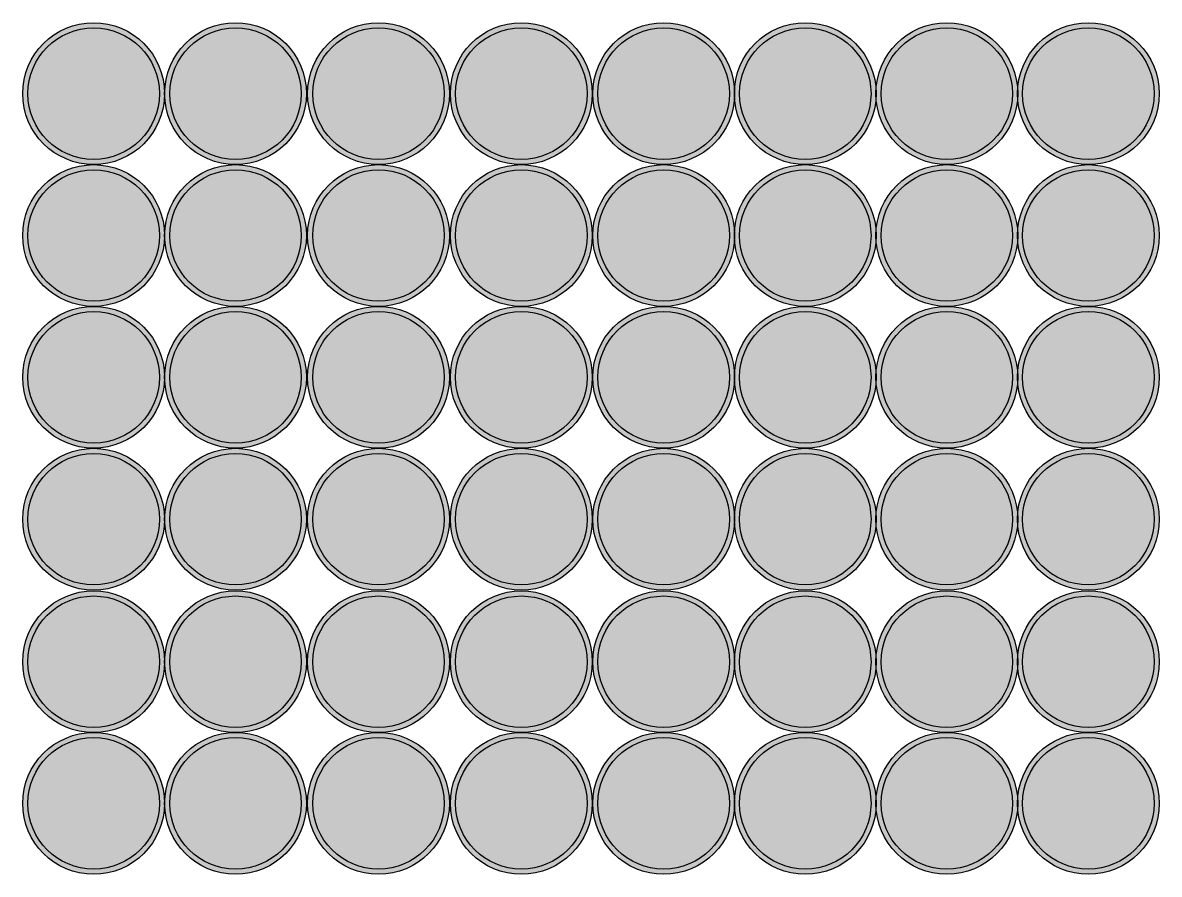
# Model space of a CAD drawing. Header units: inches. Extents: x 2620 to 4317, y 1826 to 2873.
# Drawn here: x 3358.92 to 3386.5, y 2243.8 to 2264.46 of the extents above; entities that cross this region are included whole.
import ezdxf

# ---------------------------------------------------------------- set-up
doc = ezdxf.new("R2010")
doc.units = ezdxf.units.IN
doc.header["$MEASUREMENT"] = 0

msp = doc.modelspace()

# ---------------------------------------------------------------- hatches: boundary and pattern name
h = msp.add_hatch(color=256)
h.dxf.hatch_style = 1
h.set_gradient(color1=(41, 49, 137), color2=(19, 103, 52), tint=1, name='INVCURVED')
h.paths.add_polyline_path([(3358.91862, 2262.74079, 1), (3362.35862, 2262.74079, 1)])
h.paths.add_polyline_path([(3362.23362, 2262.74079, -1), (3359.04362, 2262.74079, -1)], flags=16)
h = msp.add_hatch(color=256)
h.dxf.hatch_style = 1
h.set_gradient(color1=(242, 103, 34), color2=(248, 153, 30), tint=1)
h.paths.add_polyline_path([(3362.23362, 2262.74079, 1), (3359.04362, 2262.74079, 1)])
h = msp.add_hatch(color=256)
h.dxf.hatch_style = 1
h.set_gradient(color1=(41, 49, 137), color2=(19, 103, 52), tint=1, name='INVCURVED')
h.paths.add_polyline_path([(3362.36235, 2262.74079, 1), (3365.80235, 2262.74079, 1)])
h.paths.add_polyline_path([(3365.67735, 2262.74079, -1), (3362.48735, 2262.74079, -1)], flags=16)
h = msp.add_hatch(color=256)
h.dxf.hatch_style = 1
h.set_gradient(color1=(242, 103, 34), color2=(248, 153, 30), tint=1)
h.paths.add_polyline_path([(3365.67735, 2262.74079, 1), (3362.48735, 2262.74079, 1)])
h = msp.add_hatch(color=256)
h.dxf.hatch_style = 1
h.set_gradient(color1=(41, 49, 137), color2=(19, 103, 52), tint=1, name='INVCURVED')
h.paths.add_polyline_path([(3365.8309, 2262.74079, 1), (3369.2709, 2262.74079, 1)])
h.paths.add_polyline_path([(3369.1459, 2262.74079, -1), (3365.9559, 2262.74079, -1)], flags=16)
h = msp.add_hatch(color=256)
h.dxf.hatch_style = 1
h.set_gradient(color1=(242, 103, 34), color2=(248, 153, 30), tint=1)
h.paths.add_polyline_path([(3369.1459, 2262.74079, 1), (3365.9559, 2262.74079, 1)])
h = msp.add_hatch(color=256)
h.dxf.hatch_style = 1
h.set_gradient(color1=(41, 49, 137), color2=(19, 103, 52), tint=1, name='INVCURVED')
h.paths.add_polyline_path([(3369.29709, 2262.74079, 1), (3372.73709, 2262.74079, 1)])
h.paths.add_polyline_path([(3372.61209, 2262.74079, -1), (3369.42209, 2262.74079, -1)], flags=16)
h = msp.add_hatch(color=256)
h.dxf.hatch_style = 1
h.set_gradient(color1=(242, 103, 34), color2=(248, 153, 30), tint=1)
h.paths.add_polyline_path([(3372.61209, 2262.74079, 1), (3369.42209, 2262.74079, 1)])
h = msp.add_hatch(color=256)
h.dxf.hatch_style = 1
h.set_gradient(color1=(41, 49, 137), color2=(19, 103, 52), tint=1, name='INVCURVED')
h.paths.add_polyline_path([(3372.75103, 2262.74079, 1), (3376.19103, 2262.74079, 1)])
h.paths.add_polyline_path([(3376.06603, 2262.74079, -1), (3372.87603, 2262.74079, -1)], flags=16)
h = msp.add_hatch(color=256)
h.dxf.hatch_style = 1
h.set_gradient(color1=(242, 103, 34), color2=(248, 153, 30), tint=1)
h.paths.add_polyline_path([(3376.06603, 2262.74079, 1), (3372.87603, 2262.74079, 1)])
h = msp.add_hatch(color=256)
h.dxf.hatch_style = 1
h.set_gradient(color1=(41, 49, 137), color2=(19, 103, 52), tint=1, name='INVCURVED')
h.paths.add_polyline_path([(3376.1858, 2262.74079, 1), (3379.6258, 2262.74079, 1)])
h.paths.add_polyline_path([(3379.5008, 2262.74079, -1), (3376.3108, 2262.74079, -1)], flags=16)
h = msp.add_hatch(color=256)
h.dxf.hatch_style = 1
h.set_gradient(color1=(242, 103, 34), color2=(248, 153, 30), tint=1)
h.paths.add_polyline_path([(3379.5008, 2262.74079, 1), (3376.3108, 2262.74079, 1)])
h = msp.add_hatch(color=256)
h.dxf.hatch_style = 1
h.set_gradient(color1=(41, 49, 137), color2=(19, 103, 52), tint=1, name='INVCURVED')
h.paths.add_polyline_path([(3379.62057, 2262.74079, 1), (3383.06057, 2262.74079, 1)])
h.paths.add_polyline_path([(3382.93557, 2262.74079, -1), (3379.74557, 2262.74079, -1)], flags=16)
h = msp.add_hatch(color=256)
h.dxf.hatch_style = 1
h.set_gradient(color1=(242, 103, 34), color2=(248, 153, 30), tint=1)
h.paths.add_polyline_path([(3382.93557, 2262.74079, 1), (3379.74557, 2262.74079, 1)])
h = msp.add_hatch(color=256)
h.dxf.hatch_style = 1
h.set_gradient(color1=(41, 49, 137), color2=(19, 103, 52), tint=1, name='INVCURVED')
h.paths.add_polyline_path([(3383.05515, 2262.74079, 1), (3386.49515, 2262.74079, 1)])
h.paths.add_polyline_path([(3386.37015, 2262.74079, -1), (3383.18015, 2262.74079, -1)], flags=16)
h = msp.add_hatch(color=256)
h.dxf.hatch_style = 1
h.set_gradient(color1=(242, 103, 34), color2=(248, 153, 30), tint=1)
h.paths.add_polyline_path([(3386.37015, 2262.74079, 1), (3383.18015, 2262.74079, 1)])
h = msp.add_hatch(color=256)
h.dxf.hatch_style = 1
h.set_gradient(color1=(41, 49, 137), color2=(19, 103, 52), tint=1, name='INVCURVED')
h.paths.add_polyline_path([(3358.91862, 2259.29824, 1), (3362.35862, 2259.29824, 1)])
h.paths.add_polyline_path([(3362.23362, 2259.29824, -1), (3359.04362, 2259.29824, -1)], flags=16)
h = msp.add_hatch(color=256)
h.dxf.hatch_style = 1
h.set_gradient(color1=(41, 49, 137), color2=(19, 103, 52), tint=1, name='INVCURVED')
h.paths.add_polyline_path([(3362.36235, 2259.29824, 1), (3365.80235, 2259.29824, 1)])
h.paths.add_polyline_path([(3365.67735, 2259.29824, -1), (3362.48735, 2259.29824, -1)], flags=16)
h = msp.add_hatch(color=256)
h.dxf.hatch_style = 1
h.set_gradient(color1=(41, 49, 137), color2=(19, 103, 52), tint=1, name='INVCURVED')
h.paths.add_polyline_path([(3365.8309, 2259.29824, 1), (3369.2709, 2259.29824, 1)])
h.paths.add_polyline_path([(3369.1459, 2259.29824, -1), (3365.9559, 2259.29824, -1)], flags=16)
h = msp.add_hatch(color=256)
h.dxf.hatch_style = 1
h.set_gradient(color1=(41, 49, 137), color2=(19, 103, 52), tint=1, name='INVCURVED')
h.paths.add_polyline_path([(3369.29709, 2259.29824, 1), (3372.73709, 2259.29824, 1)])
h.paths.add_polyline_path([(3372.61209, 2259.29824, -1), (3369.42209, 2259.29824, -1)], flags=16)
h = msp.add_hatch(color=256)
h.dxf.hatch_style = 1
h.set_gradient(color1=(41, 49, 137), color2=(19, 103, 52), tint=1, name='INVCURVED')
h.paths.add_polyline_path([(3372.75103, 2259.29824, 1), (3376.19103, 2259.29824, 1)])
h.paths.add_polyline_path([(3376.06603, 2259.29824, -1), (3372.87603, 2259.29824, -1)], flags=16)
h = msp.add_hatch(color=256)
h.dxf.hatch_style = 1
h.set_gradient(color1=(41, 49, 137), color2=(19, 103, 52), tint=1, name='INVCURVED')
h.paths.add_polyline_path([(3376.1858, 2259.29824, 1), (3379.6258, 2259.29824, 1)])
h.paths.add_polyline_path([(3379.5008, 2259.29824, -1), (3376.3108, 2259.29824, -1)], flags=16)
h = msp.add_hatch(color=256)
h.dxf.hatch_style = 1
h.set_gradient(color1=(41, 49, 137), color2=(19, 103, 52), tint=1, name='INVCURVED')
h.paths.add_polyline_path([(3379.62057, 2259.29824, 1), (3383.06057, 2259.29824, 1)])
h.paths.add_polyline_path([(3382.93557, 2259.29824, -1), (3379.74557, 2259.29824, -1)], flags=16)
h = msp.add_hatch(color=256)
h.dxf.hatch_style = 1
h.set_gradient(color1=(41, 49, 137), color2=(19, 103, 52), tint=1, name='INVCURVED')
h.paths.add_polyline_path([(3383.05515, 2259.29824, 1), (3386.49515, 2259.29824, 1)])
h.paths.add_polyline_path([(3386.37015, 2259.29824, -1), (3383.18015, 2259.29824, -1)], flags=16)
h = msp.add_hatch(color=256)
h.dxf.hatch_style = 1
h.set_gradient(color1=(242, 103, 34), color2=(248, 153, 30), tint=1)
h.paths.add_polyline_path([(3362.23362, 2259.29824, 1), (3359.04362, 2259.29824, 1)])
h = msp.add_hatch(color=256)
h.dxf.hatch_style = 1
h.set_gradient(color1=(242, 103, 34), color2=(248, 153, 30), tint=1)
h.paths.add_polyline_path([(3365.67735, 2259.29824, 1), (3362.48735, 2259.29824, 1)])
h = msp.add_hatch(color=256)
h.dxf.hatch_style = 1
h.set_gradient(color1=(242, 103, 34), color2=(248, 153, 30), tint=1)
h.paths.add_polyline_path([(3369.1459, 2259.29824, 1), (3365.9559, 2259.29824, 1)])
h = msp.add_hatch(color=256)
h.dxf.hatch_style = 1
h.set_gradient(color1=(242, 103, 34), color2=(248, 153, 30), tint=1)
h.paths.add_polyline_path([(3372.61209, 2259.29824, 1), (3369.42209, 2259.29824, 1)])
h = msp.add_hatch(color=256)
h.dxf.hatch_style = 1
h.set_gradient(color1=(242, 103, 34), color2=(248, 153, 30), tint=1)
h.paths.add_polyline_path([(3376.06603, 2259.29824, 1), (3372.87603, 2259.29824, 1)])
h = msp.add_hatch(color=256)
h.dxf.hatch_style = 1
h.set_gradient(color1=(242, 103, 34), color2=(248, 153, 30), tint=1)
h.paths.add_polyline_path([(3379.5008, 2259.29824, 1), (3376.3108, 2259.29824, 1)])
h = msp.add_hatch(color=256)
h.dxf.hatch_style = 1
h.set_gradient(color1=(242, 103, 34), color2=(248, 153, 30), tint=1)
h.paths.add_polyline_path([(3382.93557, 2259.29824, 1), (3379.74557, 2259.29824, 1)])
h = msp.add_hatch(color=256)
h.dxf.hatch_style = 1
h.set_gradient(color1=(242, 103, 34), color2=(248, 153, 30), tint=1)
h.paths.add_polyline_path([(3386.37015, 2259.29824, 1), (3383.18015, 2259.29824, 1)])
h = msp.add_hatch(color=256)
h.dxf.hatch_style = 1
h.set_gradient(color1=(41, 49, 137), color2=(19, 103, 52), tint=1, name='INVCURVED')
h.paths.add_polyline_path([(3358.91862, 2255.8593, 1), (3362.35862, 2255.8593, 1)])
h.paths.add_polyline_path([(3362.23362, 2255.8593, -1), (3359.04362, 2255.8593, -1)], flags=16)
h = msp.add_hatch(color=256)
h.dxf.hatch_style = 1
h.set_gradient(color1=(242, 103, 34), color2=(248, 153, 30), tint=1)
h.paths.add_polyline_path([(3362.23362, 2255.8593, 1), (3359.04362, 2255.8593, 1)])
h = msp.add_hatch(color=256)
h.dxf.hatch_style = 1
h.set_gradient(color1=(41, 49, 137), color2=(19, 103, 52), tint=1, name='INVCURVED')
h.paths.add_polyline_path([(3362.36235, 2255.8593, 1), (3365.80235, 2255.8593, 1)])
h.paths.add_polyline_path([(3365.67735, 2255.8593, -1), (3362.48735, 2255.8593, -1)], flags=16)
h = msp.add_hatch(color=256)
h.dxf.hatch_style = 1
h.set_gradient(color1=(242, 103, 34), color2=(248, 153, 30), tint=1)
h.paths.add_polyline_path([(3365.67735, 2255.8593, 1), (3362.48735, 2255.8593, 1)])
h = msp.add_hatch(color=256)
h.dxf.hatch_style = 1
h.set_gradient(color1=(41, 49, 137), color2=(19, 103, 52), tint=1, name='INVCURVED')
h.paths.add_polyline_path([(3365.8309, 2255.8593, 1), (3369.2709, 2255.8593, 1)])
h.paths.add_polyline_path([(3369.1459, 2255.8593, -1), (3365.9559, 2255.8593, -1)], flags=16)
h = msp.add_hatch(color=256)
h.dxf.hatch_style = 1
h.set_gradient(color1=(242, 103, 34), color2=(248, 153, 30), tint=1)
h.paths.add_polyline_path([(3369.1459, 2255.8593, 1), (3365.9559, 2255.8593, 1)])
h = msp.add_hatch(color=256)
h.dxf.hatch_style = 1
h.set_gradient(color1=(41, 49, 137), color2=(19, 103, 52), tint=1, name='INVCURVED')
h.paths.add_polyline_path([(3369.29709, 2255.8593, 1), (3372.73709, 2255.8593, 1)])
h.paths.add_polyline_path([(3372.61209, 2255.8593, -1), (3369.42209, 2255.8593, -1)], flags=16)
h = msp.add_hatch(color=256)
h.dxf.hatch_style = 1
h.set_gradient(color1=(242, 103, 34), color2=(248, 153, 30), tint=1)
h.paths.add_polyline_path([(3372.61209, 2255.8593, 1), (3369.42209, 2255.8593, 1)])
h = msp.add_hatch(color=256)
h.dxf.hatch_style = 1
h.set_gradient(color1=(41, 49, 137), color2=(19, 103, 52), tint=1, name='INVCURVED')
h.paths.add_polyline_path([(3372.75103, 2255.8593, 1), (3376.19103, 2255.8593, 1)])
h.paths.add_polyline_path([(3376.06603, 2255.8593, -1), (3372.87603, 2255.8593, -1)], flags=16)
h = msp.add_hatch(color=256)
h.dxf.hatch_style = 1
h.set_gradient(color1=(242, 103, 34), color2=(248, 153, 30), tint=1)
h.paths.add_polyline_path([(3376.06603, 2255.8593, 1), (3372.87603, 2255.8593, 1)])
h = msp.add_hatch(color=256)
h.dxf.hatch_style = 1
h.set_gradient(color1=(41, 49, 137), color2=(19, 103, 52), tint=1, name='INVCURVED')
h.paths.add_polyline_path([(3376.1858, 2255.8593, 1), (3379.6258, 2255.8593, 1)])
h.paths.add_polyline_path([(3379.5008, 2255.8593, -1), (3376.3108, 2255.8593, -1)], flags=16)
h = msp.add_hatch(color=256)
h.dxf.hatch_style = 1
h.set_gradient(color1=(242, 103, 34), color2=(248, 153, 30), tint=1)
h.paths.add_polyline_path([(3379.5008, 2255.8593, 1), (3376.3108, 2255.8593, 1)])
h = msp.add_hatch(color=256)
h.dxf.hatch_style = 1
h.set_gradient(color1=(41, 49, 137), color2=(19, 103, 52), tint=1, name='INVCURVED')
h.paths.add_polyline_path([(3379.62057, 2255.8593, 1), (3383.06057, 2255.8593, 1)])
h.paths.add_polyline_path([(3382.93557, 2255.8593, -1), (3379.74557, 2255.8593, -1)], flags=16)
h = msp.add_hatch(color=256)
h.dxf.hatch_style = 1
h.set_gradient(color1=(242, 103, 34), color2=(248, 153, 30), tint=1)
h.paths.add_polyline_path([(3382.93557, 2255.8593, 1), (3379.74557, 2255.8593, 1)])
h = msp.add_hatch(color=256)
h.dxf.hatch_style = 1
h.set_gradient(color1=(41, 49, 137), color2=(19, 103, 52), tint=1, name='INVCURVED')
h.paths.add_polyline_path([(3383.05515, 2255.8593, 1), (3386.49515, 2255.8593, 1)])
h.paths.add_polyline_path([(3386.37015, 2255.8593, -1), (3383.18015, 2255.8593, -1)], flags=16)
h = msp.add_hatch(color=256)
h.dxf.hatch_style = 1
h.set_gradient(color1=(242, 103, 34), color2=(248, 153, 30), tint=1)
h.paths.add_polyline_path([(3386.37015, 2255.8593, 1), (3383.18015, 2255.8593, 1)])
h = msp.add_hatch(color=256)
h.dxf.hatch_style = 1
h.set_gradient(color1=(41, 49, 137), color2=(19, 103, 52), tint=1, name='INVCURVED')
h.paths.add_polyline_path([(3358.91862, 2252.41577, 1), (3362.35862, 2252.41577, 1)])
h.paths.add_polyline_path([(3362.23362, 2252.41577, -1), (3359.04362, 2252.41577, -1)], flags=16)
h = msp.add_hatch(color=256)
h.dxf.hatch_style = 1
h.set_gradient(color1=(41, 49, 137), color2=(19, 103, 52), tint=1, name='INVCURVED')
h.paths.add_polyline_path([(3362.36235, 2252.41577, 1), (3365.80235, 2252.41577, 1)])
h.paths.add_polyline_path([(3365.67735, 2252.41577, -1), (3362.48735, 2252.41577, -1)], flags=16)
h = msp.add_hatch(color=256)
h.dxf.hatch_style = 1
h.set_gradient(color1=(41, 49, 137), color2=(19, 103, 52), tint=1, name='INVCURVED')
h.paths.add_polyline_path([(3365.8309, 2252.41577, 1), (3369.2709, 2252.41577, 1)])
h.paths.add_polyline_path([(3369.1459, 2252.41577, -1), (3365.9559, 2252.41577, -1)], flags=16)
h = msp.add_hatch(color=256)
h.dxf.hatch_style = 1
h.set_gradient(color1=(41, 49, 137), color2=(19, 103, 52), tint=1, name='INVCURVED')
h.paths.add_polyline_path([(3369.29709, 2252.41577, 1), (3372.73709, 2252.41577, 1)])
h.paths.add_polyline_path([(3372.61209, 2252.41577, -1), (3369.42209, 2252.41577, -1)], flags=16)
h = msp.add_hatch(color=256)
h.dxf.hatch_style = 1
h.set_gradient(color1=(41, 49, 137), color2=(19, 103, 52), tint=1, name='INVCURVED')
h.paths.add_polyline_path([(3372.75103, 2252.41577, 1), (3376.19103, 2252.41577, 1)])
h.paths.add_polyline_path([(3376.06603, 2252.41577, -1), (3372.87603, 2252.41577, -1)], flags=16)
h = msp.add_hatch(color=256)
h.dxf.hatch_style = 1
h.set_gradient(color1=(41, 49, 137), color2=(19, 103, 52), tint=1, name='INVCURVED')
h.paths.add_polyline_path([(3376.1858, 2252.41577, 1), (3379.6258, 2252.41577, 1)])
h.paths.add_polyline_path([(3379.5008, 2252.41577, -1), (3376.3108, 2252.41577, -1)], flags=16)
h = msp.add_hatch(color=256)
h.dxf.hatch_style = 1
h.set_gradient(color1=(41, 49, 137), color2=(19, 103, 52), tint=1, name='INVCURVED')
h.paths.add_polyline_path([(3379.62057, 2252.41577, 1), (3383.06057, 2252.41577, 1)])
h.paths.add_polyline_path([(3382.93557, 2252.41577, -1), (3379.74557, 2252.41577, -1)], flags=16)
h = msp.add_hatch(color=256)
h.dxf.hatch_style = 1
h.set_gradient(color1=(41, 49, 137), color2=(19, 103, 52), tint=1, name='INVCURVED')
h.paths.add_polyline_path([(3383.05515, 2252.41577, 1), (3386.49515, 2252.41577, 1)])
h.paths.add_polyline_path([(3386.37015, 2252.41577, -1), (3383.18015, 2252.41577, -1)], flags=16)
h = msp.add_hatch(color=256)
h.dxf.hatch_style = 1
h.set_gradient(color1=(242, 103, 34), color2=(248, 153, 30), tint=1)
h.paths.add_polyline_path([(3362.23362, 2252.41577, 1), (3359.04362, 2252.41577, 1)])
h = msp.add_hatch(color=256)
h.dxf.hatch_style = 1
h.set_gradient(color1=(242, 103, 34), color2=(248, 153, 30), tint=1)
h.paths.add_polyline_path([(3365.67735, 2252.41577, 1), (3362.48735, 2252.41577, 1)])
h = msp.add_hatch(color=256)
h.dxf.hatch_style = 1
h.set_gradient(color1=(242, 103, 34), color2=(248, 153, 30), tint=1)
h.paths.add_polyline_path([(3369.1459, 2252.41577, 1), (3365.9559, 2252.41577, 1)])
h = msp.add_hatch(color=256)
h.dxf.hatch_style = 1
h.set_gradient(color1=(242, 103, 34), color2=(248, 153, 30), tint=1)
h.paths.add_polyline_path([(3372.61209, 2252.41577, 1), (3369.42209, 2252.41577, 1)])
h = msp.add_hatch(color=256)
h.dxf.hatch_style = 1
h.set_gradient(color1=(242, 103, 34), color2=(248, 153, 30), tint=1)
h.paths.add_polyline_path([(3376.06603, 2252.41577, 1), (3372.87603, 2252.41577, 1)])
h = msp.add_hatch(color=256)
h.dxf.hatch_style = 1
h.set_gradient(color1=(242, 103, 34), color2=(248, 153, 30), tint=1)
h.paths.add_polyline_path([(3379.5008, 2252.41577, 1), (3376.3108, 2252.41577, 1)])
h = msp.add_hatch(color=256)
h.dxf.hatch_style = 1
h.set_gradient(color1=(242, 103, 34), color2=(248, 153, 30), tint=1)
h.paths.add_polyline_path([(3382.93557, 2252.41577, 1), (3379.74557, 2252.41577, 1)])
h = msp.add_hatch(color=256)
h.dxf.hatch_style = 1
h.set_gradient(color1=(242, 103, 34), color2=(248, 153, 30), tint=1)
h.paths.add_polyline_path([(3386.37015, 2252.41577, 1), (3383.18015, 2252.41577, 1)])
h = msp.add_hatch(color=256)
h.dxf.hatch_style = 1
h.set_gradient(color1=(41, 49, 137), color2=(19, 103, 52), tint=1, name='INVCURVED')
h.paths.add_polyline_path([(3358.91862, 2248.95841, 1), (3362.35862, 2248.95841, 1)])
h.paths.add_polyline_path([(3362.23362, 2248.95841, -1), (3359.04362, 2248.95841, -1)], flags=16)
h = msp.add_hatch(color=256)
h.dxf.hatch_style = 1
h.set_gradient(color1=(242, 103, 34), color2=(248, 153, 30), tint=1)
h.paths.add_polyline_path([(3362.23362, 2248.95841, 1), (3359.04362, 2248.95841, 1)])
h = msp.add_hatch(color=256)
h.dxf.hatch_style = 1
h.set_gradient(color1=(41, 49, 137), color2=(19, 103, 52), tint=1, name='INVCURVED')
h.paths.add_polyline_path([(3362.36235, 2248.95841, 1), (3365.80235, 2248.95841, 1)])
h.paths.add_polyline_path([(3365.67735, 2248.95841, -1), (3362.48735, 2248.95841, -1)], flags=16)
h = msp.add_hatch(color=256)
h.dxf.hatch_style = 1
h.set_gradient(color1=(242, 103, 34), color2=(248, 153, 30), tint=1)
h.paths.add_polyline_path([(3365.67735, 2248.95841, 1), (3362.48735, 2248.95841, 1)])
h = msp.add_hatch(color=256)
h.dxf.hatch_style = 1
h.set_gradient(color1=(41, 49, 137), color2=(19, 103, 52), tint=1, name='INVCURVED')
h.paths.add_polyline_path([(3365.8309, 2248.95841, 1), (3369.2709, 2248.95841, 1)])
h.paths.add_polyline_path([(3369.1459, 2248.95841, -1), (3365.9559, 2248.95841, -1)], flags=16)
h = msp.add_hatch(color=256)
h.dxf.hatch_style = 1
h.set_gradient(color1=(242, 103, 34), color2=(248, 153, 30), tint=1)
h.paths.add_polyline_path([(3369.1459, 2248.95841, 1), (3365.9559, 2248.95841, 1)])
h = msp.add_hatch(color=256)
h.dxf.hatch_style = 1
h.set_gradient(color1=(41, 49, 137), color2=(19, 103, 52), tint=1, name='INVCURVED')
h.paths.add_polyline_path([(3369.29709, 2248.95841, 1), (3372.73709, 2248.95841, 1)])
h.paths.add_polyline_path([(3372.61209, 2248.95841, -1), (3369.42209, 2248.95841, -1)], flags=16)
h = msp.add_hatch(color=256)
h.dxf.hatch_style = 1
h.set_gradient(color1=(242, 103, 34), color2=(248, 153, 30), tint=1)
h.paths.add_polyline_path([(3372.61209, 2248.95841, 1), (3369.42209, 2248.95841, 1)])
h = msp.add_hatch(color=256)
h.dxf.hatch_style = 1
h.set_gradient(color1=(41, 49, 137), color2=(19, 103, 52), tint=1, name='INVCURVED')
h.paths.add_polyline_path([(3372.75103, 2248.95841, 1), (3376.19103, 2248.95841, 1)])
h.paths.add_polyline_path([(3376.06603, 2248.95841, -1), (3372.87603, 2248.95841, -1)], flags=16)
h = msp.add_hatch(color=256)
h.dxf.hatch_style = 1
h.set_gradient(color1=(242, 103, 34), color2=(248, 153, 30), tint=1)
h.paths.add_polyline_path([(3376.06603, 2248.95841, 1), (3372.87603, 2248.95841, 1)])
h = msp.add_hatch(color=256)
h.dxf.hatch_style = 1
h.set_gradient(color1=(41, 49, 137), color2=(19, 103, 52), tint=1, name='INVCURVED')
h.paths.add_polyline_path([(3376.1858, 2248.95841, 1), (3379.6258, 2248.95841, 1)])
h.paths.add_polyline_path([(3379.5008, 2248.95841, -1), (3376.3108, 2248.95841, -1)], flags=16)
h = msp.add_hatch(color=256)
h.dxf.hatch_style = 1
h.set_gradient(color1=(242, 103, 34), color2=(248, 153, 30), tint=1)
h.paths.add_polyline_path([(3379.5008, 2248.95841, 1), (3376.3108, 2248.95841, 1)])
h = msp.add_hatch(color=256)
h.dxf.hatch_style = 1
h.set_gradient(color1=(41, 49, 137), color2=(19, 103, 52), tint=1, name='INVCURVED')
h.paths.add_polyline_path([(3379.62057, 2248.95841, 1), (3383.06057, 2248.95841, 1)])
h.paths.add_polyline_path([(3382.93557, 2248.95841, -1), (3379.74557, 2248.95841, -1)], flags=16)
h = msp.add_hatch(color=256)
h.dxf.hatch_style = 1
h.set_gradient(color1=(242, 103, 34), color2=(248, 153, 30), tint=1)
h.paths.add_polyline_path([(3382.93557, 2248.95841, 1), (3379.74557, 2248.95841, 1)])
h = msp.add_hatch(color=256)
h.dxf.hatch_style = 1
h.set_gradient(color1=(41, 49, 137), color2=(19, 103, 52), tint=1, name='INVCURVED')
h.paths.add_polyline_path([(3383.05515, 2248.95841, 1), (3386.49515, 2248.95841, 1)])
h.paths.add_polyline_path([(3386.37015, 2248.95841, -1), (3383.18015, 2248.95841, -1)], flags=16)
h = msp.add_hatch(color=256)
h.dxf.hatch_style = 1
h.set_gradient(color1=(242, 103, 34), color2=(248, 153, 30), tint=1)
h.paths.add_polyline_path([(3386.37015, 2248.95841, 1), (3383.18015, 2248.95841, 1)])
h = msp.add_hatch(color=256)
h.dxf.hatch_style = 1
h.set_gradient(color1=(41, 49, 137), color2=(19, 103, 52), tint=1, name='INVCURVED')
h.paths.add_polyline_path([(3358.91862, 2245.52255, 1), (3362.35862, 2245.52255, 1)])
h.paths.add_polyline_path([(3362.23362, 2245.52255, -1), (3359.04362, 2245.52255, -1)], flags=16)
h = msp.add_hatch(color=256)
h.dxf.hatch_style = 1
h.set_gradient(color1=(41, 49, 137), color2=(19, 103, 52), tint=1, name='INVCURVED')
h.paths.add_polyline_path([(3362.36235, 2245.52255, 1), (3365.80235, 2245.52255, 1)])
h.paths.add_polyline_path([(3365.67735, 2245.52255, -1), (3362.48735, 2245.52255, -1)], flags=16)
h = msp.add_hatch(color=256)
h.dxf.hatch_style = 1
h.set_gradient(color1=(41, 49, 137), color2=(19, 103, 52), tint=1, name='INVCURVED')
h.paths.add_polyline_path([(3365.8309, 2245.52255, 1), (3369.2709, 2245.52255, 1)])
h.paths.add_polyline_path([(3369.1459, 2245.52255, -1), (3365.9559, 2245.52255, -1)], flags=16)
h = msp.add_hatch(color=256)
h.dxf.hatch_style = 1
h.set_gradient(color1=(41, 49, 137), color2=(19, 103, 52), tint=1, name='INVCURVED')
h.paths.add_polyline_path([(3369.29709, 2245.52255, 1), (3372.73709, 2245.52255, 1)])
h.paths.add_polyline_path([(3372.61209, 2245.52255, -1), (3369.42209, 2245.52255, -1)], flags=16)
h = msp.add_hatch(color=256)
h.dxf.hatch_style = 1
h.set_gradient(color1=(41, 49, 137), color2=(19, 103, 52), tint=1, name='INVCURVED')
h.paths.add_polyline_path([(3372.75103, 2245.52255, 1), (3376.19103, 2245.52255, 1)])
h.paths.add_polyline_path([(3376.06603, 2245.52255, -1), (3372.87603, 2245.52255, -1)], flags=16)
h = msp.add_hatch(color=256)
h.dxf.hatch_style = 1
h.set_gradient(color1=(41, 49, 137), color2=(19, 103, 52), tint=1, name='INVCURVED')
h.paths.add_polyline_path([(3376.1858, 2245.52255, 1), (3379.6258, 2245.52255, 1)])
h.paths.add_polyline_path([(3379.5008, 2245.52255, -1), (3376.3108, 2245.52255, -1)], flags=16)
h = msp.add_hatch(color=256)
h.dxf.hatch_style = 1
h.set_gradient(color1=(41, 49, 137), color2=(19, 103, 52), tint=1, name='INVCURVED')
h.paths.add_polyline_path([(3379.62057, 2245.52255, 1), (3383.06057, 2245.52255, 1)])
h.paths.add_polyline_path([(3382.93557, 2245.52255, -1), (3379.74557, 2245.52255, -1)], flags=16)
h = msp.add_hatch(color=256)
h.dxf.hatch_style = 1
h.set_gradient(color1=(41, 49, 137), color2=(19, 103, 52), tint=1, name='INVCURVED')
h.paths.add_polyline_path([(3383.05515, 2245.52255, 1), (3386.49515, 2245.52255, 1)])
h.paths.add_polyline_path([(3386.37015, 2245.52255, -1), (3383.18015, 2245.52255, -1)], flags=16)
h = msp.add_hatch(color=256)
h.dxf.hatch_style = 1
h.set_gradient(color1=(242, 103, 34), color2=(248, 153, 30), tint=1)
h.paths.add_polyline_path([(3362.23362, 2245.52255, 1), (3359.04362, 2245.52255, 1)])
h = msp.add_hatch(color=256)
h.dxf.hatch_style = 1
h.set_gradient(color1=(242, 103, 34), color2=(248, 153, 30), tint=1)
h.paths.add_polyline_path([(3365.67735, 2245.52255, 1), (3362.48735, 2245.52255, 1)])
h = msp.add_hatch(color=256)
h.dxf.hatch_style = 1
h.set_gradient(color1=(242, 103, 34), color2=(248, 153, 30), tint=1)
h.paths.add_polyline_path([(3369.1459, 2245.52255, 1), (3365.9559, 2245.52255, 1)])
h = msp.add_hatch(color=256)
h.dxf.hatch_style = 1
h.set_gradient(color1=(242, 103, 34), color2=(248, 153, 30), tint=1)
h.paths.add_polyline_path([(3372.61209, 2245.52255, 1), (3369.42209, 2245.52255, 1)])
h = msp.add_hatch(color=256)
h.dxf.hatch_style = 1
h.set_gradient(color1=(242, 103, 34), color2=(248, 153, 30), tint=1)
h.paths.add_polyline_path([(3376.06603, 2245.52255, 1), (3372.87603, 2245.52255, 1)])
h = msp.add_hatch(color=256)
h.dxf.hatch_style = 1
h.set_gradient(color1=(242, 103, 34), color2=(248, 153, 30), tint=1)
h.paths.add_polyline_path([(3379.5008, 2245.52255, 1), (3376.3108, 2245.52255, 1)])
h = msp.add_hatch(color=256)
h.dxf.hatch_style = 1
h.set_gradient(color1=(242, 103, 34), color2=(248, 153, 30), tint=1)
h.paths.add_polyline_path([(3382.93557, 2245.52255, 1), (3379.74557, 2245.52255, 1)])
h = msp.add_hatch(color=256)
h.dxf.hatch_style = 1
h.set_gradient(color1=(242, 103, 34), color2=(248, 153, 30), tint=1)
h.paths.add_polyline_path([(3386.37015, 2245.52255, 1), (3383.18015, 2245.52255, 1)])

# ---------------------------------------------------------------- linework, layer by layer
for centre, radius in [((3360.63862, 2262.74079), 1.72), ((3360.63862, 2262.74079), 1.595), ((3364.08235, 2262.74079), 1.72), ((3364.08235, 2262.74079), 1.595), ((3367.5509, 2262.74079), 1.72), ((3367.5509, 2262.74079), 1.595), ((3371.01709, 2262.74079), 1.72), ((3371.01709, 2262.74079), 1.595), ((3374.47103, 2262.74079), 1.72), ((3374.47103, 2262.74079), 1.595), ((3377.9058, 2262.74079), 1.72), ((3377.9058, 2262.74079), 1.595), ((3381.34057, 2262.74079), 1.72), ((3381.34057, 2262.74079), 1.595), ((3384.77515, 2262.74079), 1.72), ((3384.77515, 2262.74079), 1.595), ((3360.63862, 2259.29824), 1.72), ((3364.08235, 2259.29824), 1.72), ((3367.5509, 2259.29824), 1.72), ((3371.01709, 2259.29824), 1.72), ((3374.47103, 2259.29824), 1.72), ((3377.9058, 2259.29824), 1.72), ((3381.34057, 2259.29824), 1.72), ((3384.77515, 2259.29824), 1.72), ((3360.63862, 2259.29824), 1.595), ((3364.08235, 2259.29824), 1.595), ((3367.5509, 2259.29824), 1.595), ((3371.01709, 2259.29824), 1.595), ((3374.47103, 2259.29824), 1.595), ((3377.9058, 2259.29824), 1.595), ((3381.34057, 2259.29824), 1.595), ((3384.77515, 2259.29824), 1.595), ((3360.63862, 2255.8593), 1.72), ((3360.63862, 2255.8593), 1.595), ((3364.08235, 2255.8593), 1.72), ((3364.08235, 2255.8593), 1.595), ((3367.5509, 2255.8593), 1.72), ((3367.5509, 2255.8593), 1.595), ((3371.01709, 2255.8593), 1.72), ((3371.01709, 2255.8593), 1.595), ((3374.47103, 2255.8593), 1.72), ((3374.47103, 2255.8593), 1.595), ((3377.9058, 2255.8593), 1.72), ((3377.9058, 2255.8593), 1.595), ((3381.34057, 2255.8593), 1.72), ((3381.34057, 2255.8593), 1.595), ((3384.77515, 2255.8593), 1.72), ((3384.77515, 2255.8593), 1.595), ((3360.63862, 2252.41577), 1.72), ((3364.08235, 2252.41577), 1.72), ((3367.5509, 2252.41577), 1.72), ((3371.01709, 2252.41577), 1.72), ((3374.47103, 2252.41577), 1.72), ((3377.9058, 2252.41577), 1.72), ((3381.34057, 2252.41577), 1.72), ((3384.77515, 2252.41577), 1.72), ((3360.63862, 2252.41577), 1.595), ((3364.08235, 2252.41577), 1.595), ((3367.5509, 2252.41577), 1.595), ((3371.01709, 2252.41577), 1.595), ((3374.47103, 2252.41577), 1.595), ((3377.9058, 2252.41577), 1.595), ((3381.34057, 2252.41577), 1.595), ((3384.77515, 2252.41577), 1.595), ((3360.63862, 2248.95841), 1.72), ((3360.63862, 2248.95841), 1.595), ((3364.08235, 2248.95841), 1.72), ((3364.08235, 2248.95841), 1.595), ((3367.5509, 2248.95841), 1.72), ((3367.5509, 2248.95841), 1.595), ((3371.01709, 2248.95841), 1.72), ((3371.01709, 2248.95841), 1.595), ((3374.47103, 2248.95841), 1.72), ((3374.47103, 2248.95841), 1.595), ((3377.9058, 2248.95841), 1.72), ((3377.9058, 2248.95841), 1.595), ((3381.34057, 2248.95841), 1.72), ((3381.34057, 2248.95841), 1.595), ((3384.77515, 2248.95841), 1.72), ((3384.77515, 2248.95841), 1.595), ((3360.63862, 2245.52255), 1.72), ((3364.08235, 2245.52255), 1.72), ((3367.5509, 2245.52255), 1.72), ((3371.01709, 2245.52255), 1.72), ((3374.47103, 2245.52255), 1.72), ((3377.9058, 2245.52255), 1.72), ((3381.34057, 2245.52255), 1.72), ((3384.77515, 2245.52255), 1.72), ((3360.63862, 2245.52255), 1.595), ((3364.08235, 2245.52255), 1.595), ((3367.5509, 2245.52255), 1.595), ((3371.01709, 2245.52255), 1.595), ((3374.47103, 2245.52255), 1.595), ((3377.9058, 2245.52255), 1.595), ((3381.34057, 2245.52255), 1.595), ((3384.77515, 2245.52255), 1.595)]:
    msp.add_circle(centre, radius)

doc.saveas('drawing.dxf')
